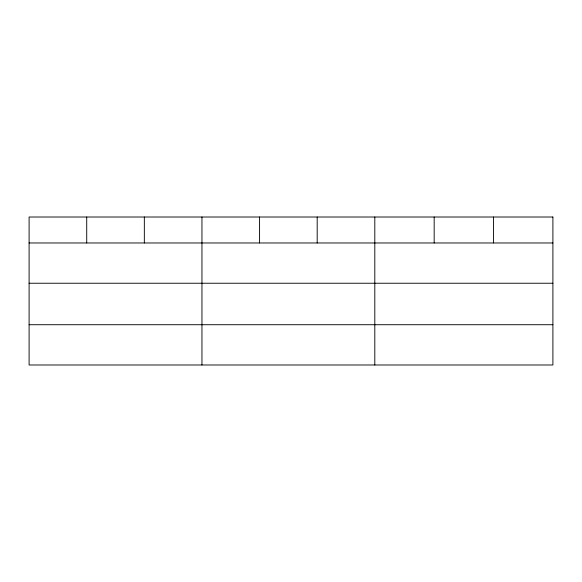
<?xml version="1.0" encoding="UTF-8"?>
<svg xmlns="http://www.w3.org/2000/svg" width="582" height="582" viewBox="0 0 582 582"><rect width="100%" height="100%" fill="white"/><g stroke="black" fill="none" stroke-linecap="round" stroke-linejoin="round"><path stroke-width="0.87" d="M29.1 242.97L552.9 242.97M29.1 283.238L552.9 283.238M29.1 324.72L552.9 324.72M493.536 217.013L493.536 242.97M434.172 217.013L434.172 242.97M374.808 217.013L374.808 364.987M317.19 217.013L317.19 242.97M259.572 217.013L259.572 242.97M201.954 217.013L201.954 364.987M144.336 217.013L144.336 242.97M86.718 217.013L86.718 242.97M552.9 217.013L29.1 217.013L29.1 364.987L552.9 364.987L552.9 217.013"/></g></svg>
